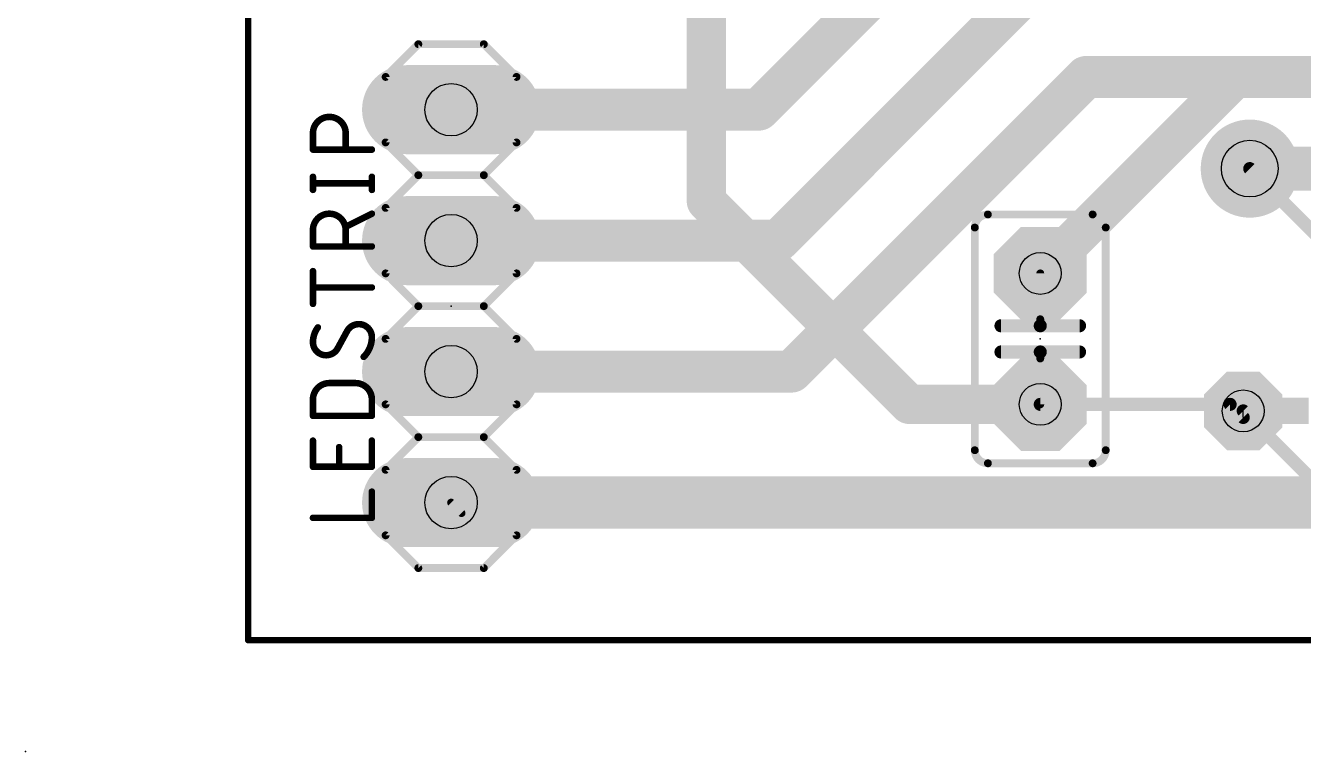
# Model space of a CAD drawing. Extents: x 0 to 67.6, y 0 to 29.9.
# Drawn here: x 0 to 24.79, y 0 to 14.08 of the extents above; entities that cross this region are included whole.
import ezdxf

# ---------------------------------------------------------------- set-up
doc = ezdxf.new("R2010")
doc.units = 0
for name, color, linetype in [('1', 12, 'CONTINUOUS'), ('16', 132, 'CONTINUOUS'), ('17', 110, 'CONTINUOUS'), ('19', 53, 'CONTINUOUS'), ('20', 31, 'CONTINUOUS'), ('21', 253, 'CONTINUOUS'), ('23', 53, 'CONTINUOUS'), ('25', 253, 'CONTINUOUS'), ('29', 253, 'CONTINUOUS'), ('30', 253, 'CONTINUOUS'), ('44', 253, 'CONTINUOUS'), ('51', 253, 'CONTINUOUS')]:
    doc.layers.add(name, color=color, linetype=linetype)

# ---------------------------------------------------------------- blocks, each defined once
blk = doc.blocks.new('OCTAGONP')
at = {"const_width": 0.5}
blk.add_lwpolyline([(-0.25, -0.1036), (-0.25, 0.1036), (-0.1036, 0.25), (0.1036, 0.25), (0.25, 0.1036), (0.25, -0.1036), (0.1036, -0.25), (-0.1036, -0.25), (-0.25, -0.1036), (-0.25, 0.1036)], dxfattribs=at)
blk = doc.blocks.new('ROUNDP')
at = {"const_width": 0.5}
blk.add_lwpolyline([(0, -0.25, 1), (0, 0.25, 1), (0, -0.25)], format="xyb", dxfattribs=at)
blk = doc.blocks.new('RECT')
blk.add_solid([(-0.5, -0.5), (0.5, -0.5), (-0.5, 0.5), (0.5, 0.5)])
blk = doc.blocks.new('LONGP100')
at = {"const_width": 1}
blk.add_lwpolyline([(-0.5, 0), (0.5, 0)], dxfattribs=at)
at = {"const_width": 0.5}
for points in [[(-0.5, 0.25, 1), (-0.5, -0.25)], [(0.5, -0.25, 1), (0.5, 0.25)]]:
    blk.add_lwpolyline(points, format="xyb", dxfattribs=at)

msp = doc.modelspace()

# ---------------------------------------------------------------- linework, layer by layer
at = {"layer": '1'}
for points, const_width in [([(14.224, 12.446), (18.034, 16.256)], 0.8128), ([(14.605, 9.906), (19.304, 14.605)], 0.8128), ([(14.859, 7.366), (20.574, 13.081)], 0.8128), ([(20.574, 13.081), (40.64, 13.081)], 0.8128), ([(8.255, 12.446), (14.224, 12.446)], 0.8128), ([(23.749, 11.303), (28.448, 6.604)], 0.254), ([(8.255, 9.906), (14.605, 9.906)], 0.8128), ([(8.255, 7.366), (14.859, 7.366)], 0.8128), ([(19.685, 6.731), (23.368, 6.731)], 0.254), ([(23.368, 6.731), (23.622, 6.477)], 0.254), ([(23.622, 6.604), (25.019, 5.207)], 0.254)]:
    msp.add_lwpolyline(points, dxfattribs=dict(at, const_width=const_width))
for points, const_width in [([(20.574, 13.2842, 1), (20.574, 12.8778)], 0.4064), ([(20.7177, 12.9373, 1), (20.4303, 13.2247)], 0.4064), ([(8.255, 12.6492, 1), (8.255, 12.2428)], 0.4064), ([(14.0803, 12.5897, 1), (14.3677, 12.3023)], 0.4064), ([(14.224, 12.2428, 1), (14.224, 12.6492)], 0.4064), ([(23.7939, 11.3479, 1), (23.7041, 11.2581)], 0.127), ([(8.255, 10.1092, 1), (8.255, 9.7028)], 0.4064), ([(14.4613, 10.0497, 1), (14.7487, 9.7623)], 0.4064), ([(14.605, 9.7028, 1), (14.605, 10.1092)], 0.4064), ([(8.255, 7.5692, 1), (8.255, 7.1628)], 0.4064), ([(14.7153, 7.5097, 1), (15.0027, 7.2223)], 0.4064), ([(14.859, 7.1628, 1), (14.859, 7.5692)], 0.4064), ([(19.685, 6.7945, 1), (19.685, 6.6675)], 0.127), ([(23.4129, 6.7759, 1), (23.3231, 6.6861)], 0.127), ([(23.368, 6.6675, 1), (23.368, 6.7945)], 0.127), ([(23.6669, 6.6489, 1), (23.5771, 6.5591)], 0.127), ([(23.5771, 6.4321, 1), (23.6669, 6.5219)], 0.127)]:
    msp.add_lwpolyline(points, format="xyb", dxfattribs=dict(at, const_width=const_width))
at = {"layer": '16'}
for points, const_width in [([(13.208, 17.018), (13.208, 10.668)], 0.762), ([(19.685, 9.271), (23.495, 13.081)], 0.762), ([(23.495, 13.081), (37.846, 13.081)], 0.762), ([(13.208, 10.668), (17.145, 6.731)], 0.762), ([(17.145, 6.731), (19.685, 6.731)], 0.762), ([(8.255, 4.826), (44.45, 4.826)], 1.016), ([(8.255, 4.826), (8.4582, 4.6228)], 0.1524)]:
    msp.add_lwpolyline(points, dxfattribs=dict(at, const_width=const_width))
for points, const_width in [([(23.495, 13.2715, 1), (23.495, 12.8905)], 0.381), ([(23.6297, 12.9463, 1), (23.3603, 13.2157)], 0.381), ([(13.3427, 10.8027, 1), (13.0733, 10.5333)], 0.381), ([(13.0175, 10.668, 1), (13.3985, 10.668)], 0.381), ([(19.5503, 9.4057, 1), (19.8197, 9.1363)], 0.381), ([(17.145, 6.9215, 1), (17.145, 6.5405)], 0.381), ([(17.0103, 6.5963, 1), (17.2797, 6.8657)], 0.381), ([(19.685, 6.5405, 1), (19.685, 6.9215)], 0.381), ([(8.255, 5.08, 1), (8.255, 4.572)], 0.508), ([(8.2819, 4.8529, 1), (8.2281, 4.7991)], 0.0762), ([(8.4313, 4.5959, 1), (8.4851, 4.6497)], 0.0762)]:
    msp.add_lwpolyline(points, format="xyb", dxfattribs=dict(at, const_width=const_width))
at = {"layer": '19'}
msp.add_line((23.622, 6.477), (23.622, 6.604), dxfattribs=at)
at = {"layer": '20', "const_width": 0.127}
for points in [[(4.318, 29.845), (4.318, 2.159)], [(4.318, 2.159), (62.103, 2.159)]]:
    msp.add_lwpolyline(points, dxfattribs=at)
at = {"layer": '20', "const_width": 0.0635}
for points in [[(4.318, 2.1908, 1), (4.318, 2.1273)], [(4.2863, 2.159, 1), (4.3498, 2.159)]]:
    msp.add_lwpolyline(points, format="xyb", dxfattribs=at)
at = {"layer": '21'}
for points, const_width in [([(15.494, 13.656, 1), (15.494, 13.856, 1), (15.494, 13.656)], 0.2), ([(7.62, 13.7541, 1), (7.62, 13.6779)], 0.0762), ([(7.6469, 13.6891, 1), (7.5931, 13.7429)], 0.0762), ([(8.9169, 13.7429, 1), (8.8631, 13.6891)], 0.0762), ([(8.89, 13.6779, 1), (8.89, 13.7541)], 0.0762), ([(7.0231, 13.081, 1), (6.9469, 13.081)], 0.0762), ([(6.9581, 13.1079, 1), (7.0119, 13.0541)], 0.0762), ([(9.5631, 13.081, 1), (9.4869, 13.081)], 0.0762), ([(9.4981, 13.0541, 1), (9.5519, 13.1079)], 0.0762), ([(6.9469, 11.811, 1), (7.0231, 11.811)], 0.0762), ([(7.0119, 11.8379, 1), (6.9581, 11.7841)], 0.0762), ([(9.4869, 11.811, 1), (9.5631, 11.811)], 0.0762), ([(9.5519, 11.7841, 1), (9.4981, 11.8379)], 0.0762), ([(7.62, 11.2141, 1), (7.62, 11.1379)], 0.0762), ([(7.6469, 11.1491, 1), (7.5931, 11.2029)], 0.0762), ([(7.5931, 11.1491, 1), (7.6469, 11.2029)], 0.0762), ([(8.9169, 11.2029, 1), (8.8631, 11.1491)], 0.0762), ([(8.8631, 11.2029, 1), (8.9169, 11.1491)], 0.0762), ([(8.89, 11.1379, 1), (8.89, 11.2141)], 0.0762), ([(7.0231, 10.541, 1), (6.9469, 10.541)], 0.0762), ([(6.9581, 10.5679, 1), (7.0119, 10.5141)], 0.0762), ([(9.5631, 10.541, 1), (9.4869, 10.541)], 0.0762), ([(9.4981, 10.5141, 1), (9.5519, 10.5679)], 0.0762), ([(18.669, 10.414, 0.4142), (18.415, 10.16)], 0.1524), ([(18.669, 10.4521, 1), (18.669, 10.3759)], 0.0762), ([(18.669, 10.3759, 1), (18.669, 10.4521)], 0.0762), ([(20.955, 10.16, 0.4142), (20.701, 10.414)], 0.1524), ([(20.701, 10.4521, 1), (20.701, 10.3759)], 0.0762), ([(20.701, 10.3759, 1), (20.701, 10.4521)], 0.0762), ([(18.4531, 10.16, 1), (18.3769, 10.16)], 0.0762), ([(18.3769, 10.16, 1), (18.4531, 10.16)], 0.0762), ([(20.9931, 10.16, 1), (20.9169, 10.16)], 0.0762), ([(20.9169, 10.16, 1), (20.9931, 10.16)], 0.0762), ([(6.9469, 9.271, 1), (7.0231, 9.271)], 0.0762), ([(7.0119, 9.2979, 1), (6.9581, 9.2441)], 0.0762), ([(9.4869, 9.271, 1), (9.5631, 9.271)], 0.0762), ([(9.5519, 9.2441, 1), (9.4981, 9.2979)], 0.0762), ([(7.62, 8.6741, 1), (7.62, 8.5979)], 0.0762), ([(7.6469, 8.6091, 1), (7.5931, 8.6629)], 0.0762), ([(7.5931, 8.6091, 1), (7.6469, 8.6629)], 0.0762), ([(8.9169, 8.6629, 1), (8.8631, 8.6091)], 0.0762), ([(8.8631, 8.6629, 1), (8.9169, 8.6091)], 0.0762), ([(8.89, 8.5979, 1), (8.89, 8.6741)], 0.0762), ([(19.7231, 8.382, 1), (19.6469, 8.382)], 0.0762), ([(18.923, 8.3185, 1), (18.923, 8.1915)], 0.127), ([(19.685, 8.3185, 1), (19.685, 8.1915)], 0.127), ([(19.6469, 8.255, 1), (19.7231, 8.255)], 0.0762), ([(19.685, 8.1915, 1), (19.685, 8.3185)], 0.127), ([(20.447, 8.1915, 1), (20.447, 8.3185)], 0.127), ([(7.0231, 8.001, 1), (6.9469, 8.001)], 0.0762), ([(6.9581, 8.0279, 1), (7.0119, 7.9741)], 0.0762), ([(9.5631, 8.001, 1), (9.4869, 8.001)], 0.0762), ([(9.4981, 7.9741, 1), (9.5519, 8.0279)], 0.0762), ([(18.923, 7.8105, 1), (18.923, 7.6835)], 0.127), ([(19.685, 7.8105, 1), (19.685, 7.6835)], 0.127), ([(19.7231, 7.747, 1), (19.6469, 7.747)], 0.0762), ([(19.685, 7.6835, 1), (19.685, 7.8105)], 0.127), ([(20.447, 7.6835, 1), (20.447, 7.8105)], 0.127), ([(19.6469, 7.62, 1), (19.7231, 7.62)], 0.0762), ([(6.9469, 6.731, 1), (7.0231, 6.731)], 0.0762), ([(7.0119, 6.7579, 1), (6.9581, 6.7041)], 0.0762), ([(9.4869, 6.731, 1), (9.5631, 6.731)], 0.0762), ([(9.5519, 6.7041, 1), (9.4981, 6.7579)], 0.0762), ([(7.62, 6.1341, 1), (7.62, 6.0579)], 0.0762), ([(7.6469, 6.0691, 1), (7.5931, 6.1229)], 0.0762), ([(7.5931, 6.0691, 1), (7.6469, 6.1229)], 0.0762), ([(8.9169, 6.1229, 1), (8.8631, 6.0691)], 0.0762), ([(8.8631, 6.1229, 1), (8.9169, 6.0691)], 0.0762), ([(8.89, 6.0579, 1), (8.89, 6.1341)], 0.0762), ([(18.415, 5.842, 0.4142), (18.669, 5.588)], 0.1524), ([(18.4531, 5.842, 1), (18.3769, 5.842)], 0.0762), ([(18.3769, 5.842, 1), (18.4531, 5.842)], 0.0762), ([(20.701, 5.588, 0.4142), (20.955, 5.842)], 0.1524), ([(20.9931, 5.842, 1), (20.9169, 5.842)], 0.0762), ([(20.9169, 5.842, 1), (20.9931, 5.842)], 0.0762), ([(7.0231, 5.461, 1), (6.9469, 5.461)], 0.0762), ([(6.9581, 5.4879, 1), (7.0119, 5.4341)], 0.0762), ([(9.5631, 5.461, 1), (9.4869, 5.461)], 0.0762), ([(9.4981, 5.4341, 1), (9.5519, 5.4879)], 0.0762), ([(18.669, 5.6261, 1), (18.669, 5.5499)], 0.0762), ([(18.669, 5.5499, 1), (18.669, 5.6261)], 0.0762), ([(20.701, 5.6261, 1), (20.701, 5.5499)], 0.0762), ([(20.701, 5.5499, 1), (20.701, 5.6261)], 0.0762), ([(6.9469, 4.191, 1), (7.0231, 4.191)], 0.0762), ([(7.0119, 4.2179, 1), (6.9581, 4.1641)], 0.0762), ([(9.4869, 4.191, 1), (9.5631, 4.191)], 0.0762), ([(9.5519, 4.1641, 1), (9.4981, 4.2179)], 0.0762), ([(7.62, 3.5941, 1), (7.62, 3.5179)], 0.0762), ([(7.5931, 3.5291, 1), (7.6469, 3.5829)], 0.0762), ([(8.8631, 3.5829, 1), (8.9169, 3.5291)], 0.0762), ([(8.89, 3.5179, 1), (8.89, 3.5941)], 0.0762)]:
    msp.add_lwpolyline(points, format="xyb", dxfattribs=dict(at, const_width=const_width))
for points, const_width in [([(7.62, 13.716), (6.985, 13.081)], 0.1524), ([(8.89, 13.716), (7.62, 13.716)], 0.1524), ([(9.525, 13.081), (8.89, 13.716)], 0.1524), ([(6.985, 11.811), (6.985, 13.081)], 0.1524), ([(9.525, 13.081), (9.525, 11.811)], 0.1524), ([(7.62, 11.176), (6.985, 11.811)], 0.1524), ([(9.525, 11.811), (8.89, 11.176)], 0.1524), ([(6.985, 10.541), (7.62, 11.176)], 0.1524), ([(8.89, 11.176), (7.62, 11.176)], 0.1524), ([(8.89, 11.176), (9.525, 10.541)], 0.1524), ([(6.985, 9.271), (6.985, 10.541)], 0.1524), ([(9.525, 10.541), (9.525, 9.271)], 0.1524), ([(18.669, 10.414), (20.701, 10.414)], 0.1524), ([(18.415, 5.842), (18.415, 10.16)], 0.1524), ([(20.955, 10.16), (20.955, 5.842)], 0.1524), ([(7.62, 8.636), (6.985, 9.271)], 0.1524), ([(9.525, 9.271), (8.89, 8.636)], 0.1524), ([(6.985, 8.001), (7.62, 8.636)], 0.1524), ([(8.89, 8.636), (7.62, 8.636)], 0.1524), ([(8.89, 8.636), (9.525, 8.001)], 0.1524), ([(19.685, 8.382), (19.685, 8.255)], 0.1524), ([(19.685, 8.255), (18.923, 8.255)], 0.254), ([(19.685, 8.255), (20.447, 8.255)], 0.254), ([(6.985, 6.731), (6.985, 8.001)], 0.1524), ([(9.525, 8.001), (9.525, 6.731)], 0.1524), ([(18.923, 7.747), (19.685, 7.747)], 0.254), ([(19.685, 7.747), (20.447, 7.747)], 0.254), ([(19.685, 7.747), (19.685, 7.62)], 0.1524), ([(7.62, 6.096), (6.985, 6.731)], 0.1524), ([(9.525, 6.731), (8.89, 6.096)], 0.1524), ([(7.62, 6.096), (6.985, 5.461)], 0.1524), ([(8.89, 6.096), (7.62, 6.096)], 0.1524), ([(9.525, 5.461), (8.89, 6.096)], 0.1524), ([(6.985, 4.191), (6.985, 5.461)], 0.1524), ([(9.525, 5.461), (9.525, 4.191)], 0.1524), ([(18.669, 5.588), (20.701, 5.588)], 0.1524), ([(7.62, 3.556), (6.985, 4.191)], 0.1524), ([(9.525, 4.191), (8.89, 3.556)], 0.1524), ([(8.89, 3.556), (7.62, 3.556)], 0.1524)]:
    msp.add_lwpolyline(points, dxfattribs=dict(at, const_width=const_width))
at = {"layer": '23'}
for p in [(8.255, 8.636), (19.685, 8.001), (0, 0)]:
    msp.add_point(p, dxfattribs=at)
at = {"layer": '25'}
for points, const_width in [([(6.2103, 11.9888, 1), (5.5753, 11.9888)], 0.127), ([(5.6071, 11.9888, 1), (5.5436, 11.9888)], 0.0635), ([(5.5436, 11.9888, 1), (5.6071, 11.9888)], 0.0635), ([(6.242, 11.9888, 1), (6.1786, 11.9888)], 0.0635), ([(6.1786, 11.9888, 1), (6.242, 11.9888)], 0.0635), ([(5.5753, 11.7031, 1), (5.5753, 11.6395)], 0.0635), ([(5.5436, 11.6713, 1), (5.6071, 11.6713)], 0.0635), ([(6.1786, 11.6713, 1), (6.242, 11.6713)], 0.0635), ([(6.7183, 11.6395, 1), (6.7183, 11.7031)], 0.0635), ([(5.6071, 11.1443, 1), (5.5436, 11.1443)], 0.0635), ([(6.75, 11.1443, 1), (6.6866, 11.1443)], 0.0635), ([(5.5753, 11.049, 1), (5.5753, 10.9855)], 0.0635), ([(5.5436, 10.8902, 1), (5.6071, 10.8902)], 0.0635), ([(6.6866, 10.8902, 1), (6.75, 10.8902)], 0.0635), ([(6.7183, 10.9855, 1), (6.7183, 11.049)], 0.0635), ([(6.2103, 10.1111, 1), (5.5753, 10.1111)], 0.127), ([(6.7325, 10.4002, 1), (6.7041, 10.457)], 0.0635), ([(5.6071, 10.1111, 1), (5.5436, 10.1111)], 0.0635), ([(6.1961, 10.203, 1), (6.2245, 10.1462)], 0.0635), ([(6.242, 10.1111, 1), (6.1786, 10.1111)], 0.0635), ([(5.5436, 10.1111, 1), (5.6071, 10.1111)], 0.0635), ([(6.1786, 10.1111, 1), (6.242, 10.1111)], 0.0635), ([(5.5753, 9.8254, 1), (5.5753, 9.7619)], 0.0635), ([(5.5436, 9.7936, 1), (5.6071, 9.7936)], 0.0635), ([(6.1786, 9.7936, 1), (6.242, 9.7936)], 0.0635), ([(6.7183, 9.7619, 1), (6.7183, 9.8254)], 0.0635), ([(5.6071, 9.3155, 1), (5.5436, 9.3155)], 0.0635), ([(5.5753, 9.0297, 1), (5.5753, 8.9662)], 0.0635), ([(6.7183, 8.9662, 1), (6.7183, 9.0297)], 0.0635), ([(5.5436, 8.6805, 1), (5.6071, 8.6805)], 0.0635), ([(5.6706, 8.2233, 0.1623), (5.5753, 7.9375)], 0.127), ([(5.6959, 8.2042, 1), (5.6452, 8.2423)], 0.0635), ([(6.4643, 8.2868, 0.2656), (6.242, 8.1598)], 0.127), ([(6.2147, 8.1759, 1), (6.2694, 8.1436)], 0.0635), ([(6.2699, 8.1445, 1), (6.2142, 8.175)], 0.0635), ([(6.7183, 8.0328, 0.4142), (6.4643, 8.2868)], 0.127), ([(6.4643, 8.3185, 1), (6.4643, 8.255)], 0.0635), ([(6.4643, 8.255, 1), (6.4643, 8.3185)], 0.0635), ([(5.5753, 7.9375, 0.4142), (5.8293, 7.6835)], 0.127), ([(5.6071, 7.9375, 1), (5.5436, 7.9375)], 0.0635), ([(5.5436, 7.9375, 1), (5.6071, 7.9375)], 0.0635), ([(6.5596, 7.6518, 0.2), (6.7183, 8.0328)], 0.127), ([(6.75, 8.0328, 1), (6.6866, 8.0328)], 0.0635), ([(6.6866, 8.0328, 1), (6.75, 8.0328)], 0.0635), ([(5.8293, 7.6835, 0.2656), (6.0516, 7.8105)], 0.127), ([(5.8293, 7.7153, 1), (5.8293, 7.6518)], 0.0635), ([(5.8293, 7.6518, 1), (5.8293, 7.7153)], 0.0635), ([(6.0237, 7.8257, 1), (6.0794, 7.7953)], 0.0635), ([(6.0789, 7.7944, 1), (6.0242, 7.8266)], 0.0635), ([(6.5372, 7.6743, 1), (6.5819, 7.6292)], 0.0635), ([(5.8928, 7.1438, 0.4142), (5.5753, 6.8263)], 0.127), ([(5.8928, 7.1755, 1), (5.8928, 7.112)], 0.0635), ([(5.8928, 7.112, 1), (5.8928, 7.1755)], 0.0635), ([(6.7183, 6.8263, 0.4142), (6.4008, 7.1438)], 0.127), ([(6.4008, 7.1755, 1), (6.4008, 7.112)], 0.0635), ([(6.4008, 7.112, 1), (6.4008, 7.1755)], 0.0635), ([(5.6071, 6.8263, 1), (5.5436, 6.8263)], 0.0635), ([(5.5436, 6.8263, 1), (5.6071, 6.8263)], 0.0635), ([(6.75, 6.8263, 1), (6.6866, 6.8263)], 0.0635), ([(6.6866, 6.8263, 1), (6.75, 6.8263)], 0.0635), ([(5.5753, 6.5405, 1), (5.5753, 6.477)], 0.0635), ([(5.5436, 6.5088, 1), (5.6071, 6.5088)], 0.0635), ([(6.6866, 6.5088, 1), (6.75, 6.5088)], 0.0635), ([(6.7183, 6.477, 1), (6.7183, 6.5405)], 0.0635), ([(5.6071, 6.0287, 1), (5.5436, 6.0287)], 0.0635), ([(6.1151, 5.9017, 1), (6.0516, 5.9017)], 0.0635), ([(6.75, 6.0287, 1), (6.6866, 6.0287)], 0.0635), ([(5.5753, 5.5524, 1), (5.5753, 5.4889)], 0.0635), ([(5.5436, 5.5207, 1), (5.6071, 5.5207)], 0.0635), ([(6.0516, 5.5207, 1), (6.1151, 5.5207)], 0.0635), ([(6.6866, 5.5207, 1), (6.75, 5.5207)], 0.0635), ([(6.7183, 5.4889, 1), (6.7183, 5.5524)], 0.0635), ([(6.75, 5.0381, 1), (6.6866, 5.0381)], 0.0635), ([(5.5753, 4.5618, 1), (5.5753, 4.4983)], 0.0635), ([(6.6866, 4.5301, 1), (6.75, 4.5301)], 0.0635), ([(6.7183, 4.4983, 1), (6.7183, 4.5618)], 0.0635)]:
    msp.add_lwpolyline(points, format="xyb", dxfattribs=dict(at, const_width=const_width))
at = {"layer": '25', "const_width": 0.127}
for points in [[(5.5753, 11.6713), (5.5753, 11.9888)], [(6.2103, 11.9888), (6.2103, 11.6713)], [(6.7183, 11.6713), (5.5753, 11.6713)], [(5.5753, 10.8902), (5.5753, 11.1443)], [(6.7183, 10.8902), (6.7183, 11.1443)], [(5.5753, 11.0173), (6.7183, 11.0173)], [(6.7183, 10.4286), (6.2103, 10.1746)], [(5.5753, 9.7936), (5.5753, 10.1111)], [(6.2103, 10.1111), (6.2103, 9.7936)], [(6.7183, 9.7936), (5.5753, 9.7936)], [(5.5753, 8.6805), (5.5753, 9.3155)], [(6.7183, 8.998), (5.5753, 8.998)], [(6.242, 8.1598), (6.0516, 7.8105)], [(5.8928, 7.1438), (6.4008, 7.1438)], [(5.5753, 6.5088), (5.5753, 6.8263)], [(6.7183, 6.8263), (6.7183, 6.5088)], [(6.7183, 6.5088), (5.5753, 6.5088)], [(5.5753, 5.5207), (5.5753, 6.0287)], [(6.0833, 5.5207), (6.0833, 5.9017)], [(6.7183, 6.0287), (6.7183, 5.5207)], [(6.7183, 5.5207), (5.5753, 5.5207)], [(6.7183, 4.5301), (6.7183, 5.0381)], [(5.5753, 4.5301), (6.7183, 4.5301)]]:
    msp.add_lwpolyline(points, dxfattribs=at)
at = {"layer": '44'}
for centre, radius in [((8.255, 12.446), 0.508), ((23.749, 11.303), 0.55), ((8.255, 9.906), 0.508), ((19.685, 9.271), 0.4064), ((8.255, 7.366), 0.508), ((19.685, 6.731), 0.4064), ((23.622, 6.604), 0.4064), ((8.255, 4.826), 0.508)]:
    msp.add_circle(centre, radius, dxfattribs=at)
at = {"layer": '51'}
for points, const_width in [([(23.749, 11.303), (25.04, 11.303)], 0.85), ([(19.685, 9.271), (19.685, 8.382)], 0.1524), ([(19.685, 7.62), (19.685, 6.731)], 0.1524), ([(23.622, 6.604), (24.511, 6.604)], 0.508)]:
    msp.add_lwpolyline(points, dxfattribs=dict(at, const_width=const_width))
for points, const_width in [([(23.749, 11.5155, 1), (23.749, 11.0905)], 0.425), ([(19.7231, 9.271, 1), (19.6469, 9.271)], 0.0762), ([(19.6469, 8.382, 1), (19.7231, 8.382)], 0.0762), ([(19.7231, 7.62, 1), (19.6469, 7.62)], 0.0762), ([(19.6469, 6.731, 1), (19.7231, 6.731)], 0.0762), ([(23.622, 6.731, 1), (23.622, 6.477)], 0.254), ([(24.511, 6.477, 1), (24.511, 6.731)], 0.254)]:
    msp.add_lwpolyline(points, format="xyb", dxfattribs=dict(at, const_width=const_width))

# ---------------------------------------------------------------- block references
at = {"layer": '17'}
for name, p, xscale, yscale in [('LONGP100', (8.255, 12.446), 1.524, 1.524), ('LONGP100', (8.255, 12.446), 1.524, 1.524), ('ROUNDP', (23.749, 11.303), 1.7, 1.7), ('ROUNDP', (23.749, 11.303), 1.7, 1.7), ('LONGP100', (8.255, 9.906), 1.524, 1.524), ('LONGP100', (8.255, 9.906), 1.524, 1.524), ('LONGP100', (8.255, 7.366), 1.524, 1.524), ('LONGP100', (8.255, 7.366), 1.524, 1.524), ('LONGP100', (8.255, 4.826), 1.524, 1.524), ('LONGP100', (8.255, 4.826), 1.524, 1.524)]:
    msp.add_blockref(name, p, dxfattribs=dict(at, xscale=xscale, yscale=yscale))
for p, xscale, yscale, rotation in [((19.685, 9.271), 1.6002, 1.6002, 90), ((19.685, 9.271), 1.6002, 1.6002, 90), ((19.685, 6.731), 1.6002, 1.6002, 90), ((19.685, 6.731), 1.6002, 1.6002, 90), ((23.622, 6.604), 1.3208, 1.3208, 180), ((23.622, 6.604), 1.3208, 1.3208, 180)]:
    msp.add_blockref('OCTAGONP', p, dxfattribs=dict(at, xscale=xscale, yscale=yscale, rotation=rotation))
at = {"layer": '21', "xscale": 0.381, "yscale": 0.508, "rotation": 180}
msp.add_blockref('RECT', (24.7015, 6.604), dxfattribs=at)
at = {"layer": '29'}
for name, p, xscale, yscale in [('LONGP100', (8.255, 12.446), 1.7272, 1.7272), ('ROUNDP', (23.749, 11.303), 1.9032, 1.9032), ('LONGP100', (8.255, 9.906), 1.7272, 1.7272), ('LONGP100', (8.255, 7.366), 1.7272, 1.7272), ('LONGP100', (8.255, 4.826), 1.7272, 1.7272)]:
    msp.add_blockref(name, p, dxfattribs=dict(at, xscale=xscale, yscale=yscale))
for p, xscale, yscale, rotation in [((19.685, 9.271), 1.8034, 1.8034, 90), ((19.685, 6.731), 1.8034, 1.8034, 90), ((23.622, 6.604), 1.524, 1.524, 180)]:
    msp.add_blockref('OCTAGONP', p, dxfattribs=dict(at, xscale=xscale, yscale=yscale, rotation=rotation))
at = {"layer": '30'}
for name, p, xscale, yscale in [('LONGP100', (8.255, 12.446), 1.7272, 1.7272), ('ROUNDP', (23.749, 11.303), 1.9032, 1.9032), ('LONGP100', (8.255, 9.906), 1.7272, 1.7272), ('LONGP100', (8.255, 7.366), 1.7272, 1.7272), ('LONGP100', (8.255, 4.826), 1.7272, 1.7272)]:
    msp.add_blockref(name, p, dxfattribs=dict(at, xscale=xscale, yscale=yscale))
for p, xscale, yscale, rotation in [((19.685, 9.271), 1.8034, 1.8034, 90), ((19.685, 6.731), 1.8034, 1.8034, 90), ((23.622, 6.604), 1.524, 1.524, 180)]:
    msp.add_blockref('OCTAGONP', p, dxfattribs=dict(at, xscale=xscale, yscale=yscale, rotation=rotation))
at = {"layer": '51', "xscale": 0.508, "yscale": 0.508, "rotation": 270}
for p in [(8.255, 12.446), (8.255, 9.906), (8.255, 7.366), (8.255, 4.826)]:
    msp.add_blockref('RECT', p, dxfattribs=at)

doc.saveas('drawing.dxf')
